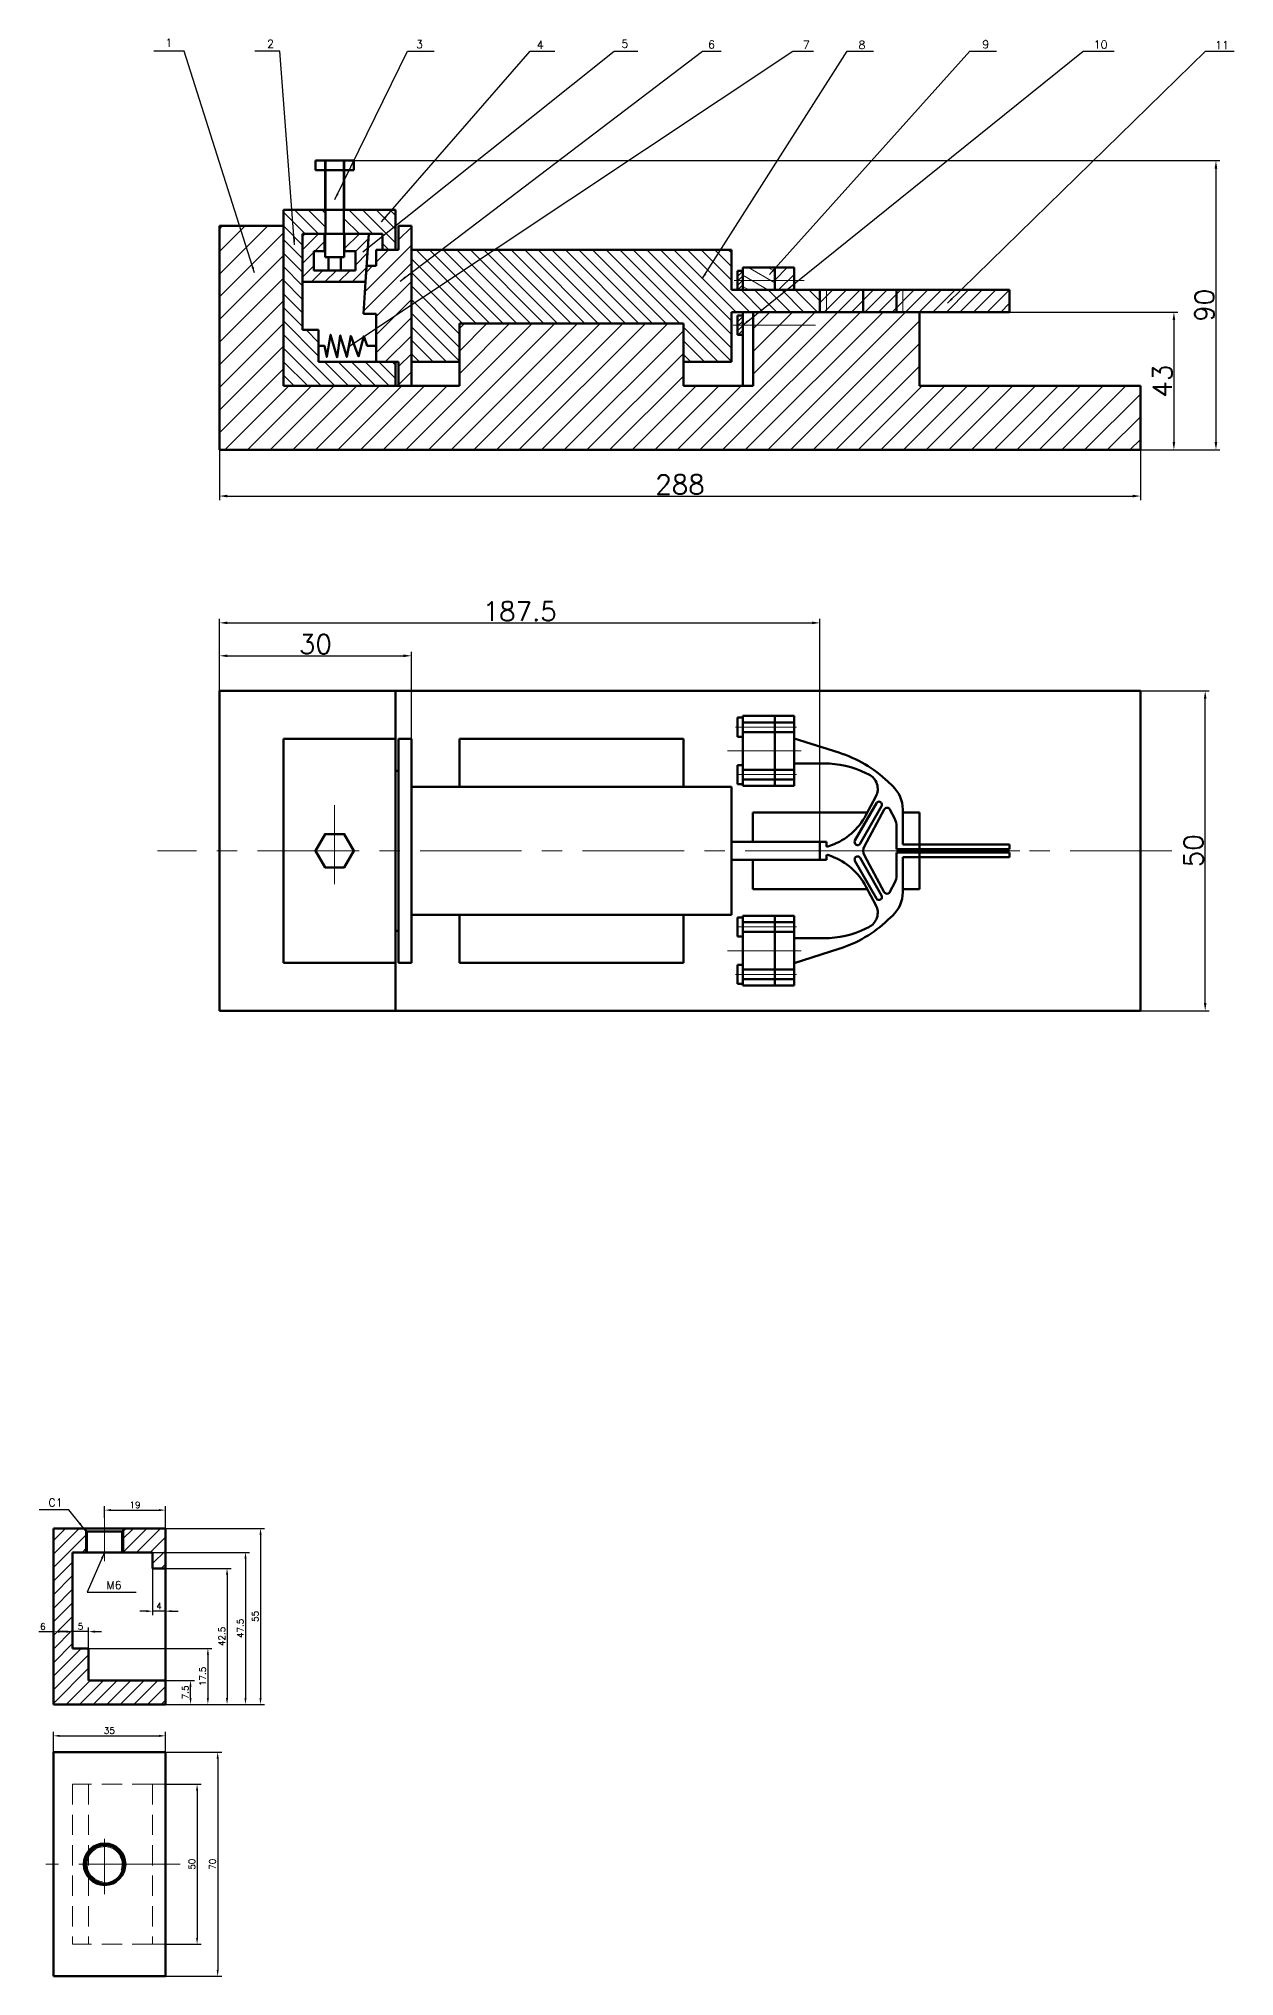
# Model space of a CAD drawing. Header units: millimetres. Extents: x -1505 to 6149, y -3153 to 848.
# Drawn here: x -927 to -553, y -1392 to -787 of the extents above; entities that cross this region are included whole.
import ezdxf

# ---------------------------------------------------------------- set-up
doc = ezdxf.new("R2010")
doc.units = ezdxf.units.MM
for name, pattern in [('CENTER', [50.8, 31.75, -6.35, 6.35, -6.35]), ('CENTERX2', [101.6, 63.5, -12.7, 12.7, -12.7]), ('DASHED2', [9.525, 6.35, -3.175])]:
    doc.linetypes.add(name, pattern=pattern)
doc.styles.get("Standard").update_dxf_attribs({"font": 'txt', "bigfont": 'gbcbig.shx'})
doc.dimstyles.new('ISO-25', dxfattribs={"dimtxt": 2, "dimasz": 2, "dimexe": 1.25, "dimexo": 0, "dimtad": 1, "dimdsep": 46, "dimtxsty": 'Standard', "dimcen": 2.5, "dimadec": 0, "dimazin": 0, "dimtfac": 1, "dimtmove": 0, "dimatfit": 3, "dimfxl": 1, "dimarcsym": 0})
doc.dimstyles.new('zp ISO-25', dxfattribs={"dimtxt": 6, "dimasz": 2.5, "dimexe": 1.25, "dimexo": 0, "dimtad": 1, "dimlfac": 0.5, "dimdsep": 46, "dimtxsty": 'Standard', "dimcen": 2.5, "dimadec": 0, "dimazin": 0, "dimtfac": 1, "dimtmove": 0, "dimatfit": 3, "dimfxl": 1, "dimarcsym": 0})
pattern_1 = [(135, (-2578.7908, -1691.815), (-2.1213203, -2.1213203), [])]
pattern_2 = [(45, (-2578.7908, -1691.815), (-2.1213203, 2.1213203), [])]

# ---------------------------------------------------------------- blocks, each defined once
blk = doc.blocks.new('*D72')
at = {"color": 0, "lineweight": -2}
for p, q in [((-870.31, -915.03), (-870.31, -930.67)), ((-582.39, -915.03), (-582.39, -930.67)), ((-867.81, -929.42), (-584.89, -929.42))]:
    blk.add_line(p, q, dxfattribs=at)
at = {"color": 0}
for points in [[(-867.81, -929), (-867.81, -929.84), (-870.31, -929.42)], [(-584.89, -929), (-584.89, -929.84), (-582.39, -929.42)]]:
    blk.add_solid(points, dxfattribs=at)
at = {"layer": 'Defpoints', "color": 0}
for p in [(-870.31, -915.03), (-582.39, -915.03), (-582.39, -929.42)]:
    blk.add_point(p, dxfattribs=at)
at = {"color": 0, "lineweight": 13, "insert": (-726.35, -925.8), "char_height": 6, "attachment_point": 5}
blk.add_mtext('288', dxfattribs=at)
blk = doc.blocks.new('*D73')
at = {"color": 0, "lineweight": -2}
for p, q in [((-828.31, -824.64), (-557.59, -824.64)), ((-558.84, -827.14), (-558.84, -912.53)), ((-582.39, -915.03), (-557.59, -915.03))]:
    blk.add_line(p, q, dxfattribs=at)
at = {"color": 0}
for points in [[(-559.26, -827.14), (-558.43, -827.14), (-558.84, -824.64)], [(-559.26, -912.53), (-558.43, -912.53), (-558.84, -915.03)]]:
    blk.add_solid(points, dxfattribs=at)
at = {"layer": 'Defpoints', "color": 0}
for p in [(-828.31, -824.64), (-582.39, -915.03), (-558.84, -915.03)]:
    blk.add_point(p, dxfattribs=at)
at = {"color": 0, "lineweight": 13, "insert": (-562.47, -869.83), "char_height": 6, "attachment_point": 5, "rotation": 90}
blk.add_mtext('90', dxfattribs=at)
blk = doc.blocks.new('*D74')
at = {"color": 0, "lineweight": -2}
for p, q in [((-870.31, -990.23), (-870.31, -978.07)), ((-867.81, -979.32), (-812.81, -979.32)), ((-810.31, -1020.23), (-810.31, -978.07))]:
    blk.add_line(p, q, dxfattribs=at)
at = {"color": 0}
for points in [[(-867.81, -978.9), (-867.81, -979.74), (-870.31, -979.32)], [(-812.81, -978.9), (-812.81, -979.74), (-810.31, -979.32)]]:
    blk.add_solid(points, dxfattribs=at)
at = {"layer": 'Defpoints', "color": 0}
for p in [(-810.31, -979.32), (-870.31, -990.23), (-810.31, -1020.23)]:
    blk.add_point(p, dxfattribs=at)
at = {"color": 0, "lineweight": 13, "insert": (-840.31, -975.7), "char_height": 6, "attachment_point": 5}
blk.add_mtext('30', dxfattribs=at)
blk = doc.blocks.new('*D75')
at = {"color": 0, "lineweight": -2}
for p, q in [((-870.31, -990.23), (-870.31, -967.78)), ((-682.61, -1037.44), (-682.61, -967.78)), ((-867.81, -969.03), (-685.11, -969.03))]:
    blk.add_line(p, q, dxfattribs=at)
at = {"color": 0}
for points in [[(-867.81, -968.62), (-867.81, -969.45), (-870.31, -969.03)], [(-685.11, -968.62), (-685.11, -969.45), (-682.61, -969.03)]]:
    blk.add_solid(points, dxfattribs=at)
at = {"layer": 'Defpoints', "color": 0}
for p in [(-682.61, -969.03), (-870.31, -990.23), (-682.61, -1037.44)]:
    blk.add_point(p, dxfattribs=at)
at = {"color": 0, "lineweight": 13, "insert": (-776.46, -965.41), "char_height": 6, "attachment_point": 5}
blk.add_mtext('187.5', dxfattribs=at)
blk = doc.blocks.new('*D76')
at = {"color": 0, "lineweight": -2}
for p, q in [((-623.38, -871.95), (-570.74, -871.95)), ((-571.99, -874.45), (-571.99, -912.53)), ((-582.39, -915.03), (-570.74, -915.03))]:
    blk.add_line(p, q, dxfattribs=at)
at = {"color": 0}
for points in [[(-572.4, -874.45), (-571.57, -874.45), (-571.99, -871.95)], [(-572.4, -912.53), (-571.57, -912.53), (-571.99, -915.03)]]:
    blk.add_solid(points, dxfattribs=at)
at = {"layer": 'Defpoints', "color": 0}
for p in [(-623.38, -871.95), (-582.39, -915.03), (-571.99, -915.03)]:
    blk.add_point(p, dxfattribs=at)
at = {"color": 0, "lineweight": 13, "insert": (-575.61, -893.49), "char_height": 6, "attachment_point": 5, "rotation": 90}
blk.add_mtext('43', dxfattribs=at)
blk = doc.blocks.new('*D77')
at = {"color": 0, "lineweight": -2}
for p, q in [((-582.39, -990.23), (-560.96, -990.23)), ((-562.21, -1087.73), (-562.21, -992.73)), ((-582.39, -1090.23), (-560.96, -1090.23))]:
    blk.add_line(p, q, dxfattribs=at)
at = {"color": 0}
for points in [[(-562.63, -992.73), (-561.79, -992.73), (-562.21, -990.23)], [(-562.63, -1087.73), (-561.79, -1087.73), (-562.21, -1090.23)]]:
    blk.add_solid(points, dxfattribs=at)
at = {"layer": 'Defpoints', "color": 0}
for p in [(-582.39, -990.23), (-562.21, -990.23), (-582.39, -1090.23)]:
    blk.add_point(p, dxfattribs=at)
at = {"color": 0, "lineweight": 13, "insert": (-565.84, -1040.23), "char_height": 6, "attachment_point": 5, "rotation": 90}
blk.add_mtext('50', dxfattribs=at)
blk = doc.blocks.new('*D135')
at = {"color": 0, "lineweight": -2}
for p, q in [((-922.22, -1321.81), (-922.22, -1315.46)), ((-920.22, -1316.71), (-889.22, -1316.71)), ((-887.22, -1321.81), (-887.22, -1315.46))]:
    blk.add_line(p, q, dxfattribs=at)
at = {"color": 0}
for points in [[(-920.22, -1316.38), (-920.22, -1317.05), (-922.22, -1316.71)], [(-889.22, -1316.38), (-889.22, -1317.05), (-887.22, -1316.71)]]:
    blk.add_solid(points, dxfattribs=at)
at = {"layer": 'Defpoints', "color": 0}
for p in [(-887.22, -1316.71), (-922.22, -1321.81), (-887.22, -1321.81)]:
    blk.add_point(p, dxfattribs=at)
at = {"color": 0, "lineweight": 13, "insert": (-904.72, -1315.09), "char_height": 2, "attachment_point": 5}
blk.add_mtext('35', dxfattribs=at)
blk = doc.blocks.new('*D136')
at = {"color": 0, "lineweight": -2}
for p, q in [((-887.22, -1251.89), (-856.22, -1251.89)), ((-857.47, -1253.89), (-857.47, -1304.89)), ((-887.22, -1306.89), (-856.22, -1306.89))]:
    blk.add_line(p, q, dxfattribs=at)
at = {"color": 0}
for points in [[(-857.81, -1253.89), (-857.14, -1253.89), (-857.47, -1251.89)], [(-857.81, -1304.89), (-857.14, -1304.89), (-857.47, -1306.89)]]:
    blk.add_solid(points, dxfattribs=at)
at = {"layer": 'Defpoints', "color": 0}
for p in [(-887.22, -1251.89), (-887.22, -1306.89), (-857.47, -1306.89)]:
    blk.add_point(p, dxfattribs=at)
at = {"color": 0, "lineweight": 13, "insert": (-859.1, -1279.39), "char_height": 2, "attachment_point": 5, "rotation": 90}
blk.add_mtext('55', dxfattribs=at)
blk = doc.blocks.new('*D137')
at = {"color": 0, "lineweight": -2}
for p, q in [((-887.22, -1299.39), (-878.1, -1299.39)), ((-887.22, -1306.89), (-878.1, -1306.89)), ((-879.35, -1304.89), (-879.35, -1301.39))]:
    blk.add_line(p, q, dxfattribs=at)
at = {"color": 0}
for points in [[(-879.68, -1301.39), (-879.02, -1301.39), (-879.35, -1299.39)], [(-879.68, -1304.89), (-879.02, -1304.89), (-879.35, -1306.89)]]:
    blk.add_solid(points, dxfattribs=at)
at = {"layer": 'Defpoints', "color": 0}
for p in [(-887.22, -1299.39), (-879.35, -1299.39), (-887.22, -1306.89)]:
    blk.add_point(p, dxfattribs=at)
at = {"color": 0, "lineweight": 13, "insert": (-880.98, -1303.14), "char_height": 2, "attachment_point": 5, "rotation": 90}
blk.add_mtext('7.5', dxfattribs=at)
blk = doc.blocks.new('*D138')
at = {"color": 0, "lineweight": -2}
for p, q in [((-887.22, -1264.39), (-866.69, -1264.39)), ((-867.94, -1266.39), (-867.94, -1304.89)), ((-887.22, -1306.89), (-866.69, -1306.89))]:
    blk.add_line(p, q, dxfattribs=at)
at = {"color": 0}
for points in [[(-868.28, -1266.39), (-867.61, -1266.39), (-867.94, -1264.39)], [(-868.28, -1304.89), (-867.61, -1304.89), (-867.94, -1306.89)]]:
    blk.add_solid(points, dxfattribs=at)
at = {"layer": 'Defpoints', "color": 0}
for p in [(-887.22, -1264.39), (-887.22, -1306.89), (-867.94, -1306.89)]:
    blk.add_point(p, dxfattribs=at)
at = {"color": 0, "lineweight": 13, "insert": (-869.57, -1285.64), "char_height": 2, "attachment_point": 5, "rotation": 90}
blk.add_mtext('42.5', dxfattribs=at)
blk = doc.blocks.new('*D139')
at = {"color": 0, "lineweight": -2}
for p, q in [((-911.22, -1289.39), (-872.68, -1289.39)), ((-873.93, -1291.39), (-873.93, -1304.89)), ((-887.22, -1306.89), (-872.68, -1306.89))]:
    blk.add_line(p, q, dxfattribs=at)
at = {"color": 0}
for points in [[(-874.26, -1291.39), (-873.59, -1291.39), (-873.93, -1289.39)], [(-874.26, -1304.89), (-873.59, -1304.89), (-873.93, -1306.89)]]:
    blk.add_solid(points, dxfattribs=at)
at = {"layer": 'Defpoints', "color": 0}
for p in [(-911.22, -1289.39), (-887.22, -1306.89), (-873.93, -1306.89)]:
    blk.add_point(p, dxfattribs=at)
at = {"color": 0, "lineweight": 13, "insert": (-875.55, -1298.14), "char_height": 2, "attachment_point": 5, "rotation": 90}
blk.add_mtext('17.5', dxfattribs=at)
blk = doc.blocks.new('*D140')
at = {"color": 0, "lineweight": -2}
for p, q in [((-891.22, -1259.39), (-860.93, -1259.39)), ((-862.18, -1261.39), (-862.18, -1304.89)), ((-887.22, -1306.89), (-860.93, -1306.89))]:
    blk.add_line(p, q, dxfattribs=at)
at = {"color": 0}
for points in [[(-862.51, -1261.39), (-861.84, -1261.39), (-862.18, -1259.39)], [(-862.51, -1304.89), (-861.84, -1304.89), (-862.18, -1306.89)]]:
    blk.add_solid(points, dxfattribs=at)
at = {"layer": 'Defpoints', "color": 0}
for p in [(-891.22, -1259.39), (-887.22, -1306.89), (-862.18, -1306.89)]:
    blk.add_point(p, dxfattribs=at)
at = {"color": 0, "lineweight": 13, "insert": (-863.8, -1283.14), "char_height": 2, "attachment_point": 5, "rotation": 90}
blk.add_mtext('47.5', dxfattribs=at)
blk = doc.blocks.new('*D141')
at = {"color": 0, "lineweight": -2}
for p, q in [((-906.22, -1248.62), (-906.22, -1244.94)), ((-904.22, -1246.19), (-889.22, -1246.19)), ((-887.22, -1251.89), (-887.22, -1244.94))]:
    blk.add_line(p, q, dxfattribs=at)
at = {"color": 0}
for points in [[(-904.22, -1245.86), (-904.22, -1246.53), (-906.22, -1246.19)], [(-889.22, -1245.86), (-889.22, -1246.53), (-887.22, -1246.19)]]:
    blk.add_solid(points, dxfattribs=at)
at = {"layer": 'Defpoints', "color": 0}
for p in [(-887.22, -1246.19), (-906.22, -1248.62), (-887.22, -1251.89)]:
    blk.add_point(p, dxfattribs=at)
at = {"color": 0, "lineweight": 13, "insert": (-896.72, -1244.57), "char_height": 2, "attachment_point": 5}
blk.add_mtext('19', dxfattribs=at)
blk = doc.blocks.new('*D142')
at = {"color": 0, "lineweight": -2}
for p, q in [((-891.22, -1264.39), (-891.22, -1279.02)), ((-887.22, -1264.39), (-887.22, -1279.02)), ((-893.22, -1277.77), (-895.22, -1277.77)), ((-887.22, -1277.77), (-891.22, -1277.77)), ((-885.22, -1277.77), (-883.22, -1277.77))]:
    blk.add_line(p, q, dxfattribs=at)
at = {"color": 0}
for points in [[(-893.22, -1277.43), (-893.22, -1278.1), (-891.22, -1277.77)], [(-885.22, -1277.43), (-885.22, -1278.1), (-887.22, -1277.77)]]:
    blk.add_solid(points, dxfattribs=at)
at = {"layer": 'Defpoints', "color": 0}
for p in [(-891.22, -1264.39), (-887.22, -1264.39), (-891.22, -1277.77)]:
    blk.add_point(p, dxfattribs=at)
at = {"color": 0, "lineweight": 13, "insert": (-889.22, -1276.14), "char_height": 2, "attachment_point": 5}
blk.add_mtext('4', dxfattribs=at)
blk = doc.blocks.new('*D143')
at = {"color": 0, "lineweight": -2}
for p, q in [((-916.22, -1289.39), (-916.22, -1282.9)), ((-911.22, -1289.39), (-911.22, -1282.9)), ((-918.22, -1284.15), (-920.22, -1284.15)), ((-911.22, -1284.15), (-916.22, -1284.15)), ((-909.22, -1284.15), (-907.22, -1284.15))]:
    blk.add_line(p, q, dxfattribs=at)
at = {"color": 0}
for points in [[(-918.22, -1283.82), (-918.22, -1284.49), (-916.22, -1284.15)], [(-909.22, -1283.82), (-909.22, -1284.49), (-911.22, -1284.15)]]:
    blk.add_solid(points, dxfattribs=at)
at = {"layer": 'Defpoints', "color": 0}
for p in [(-916.22, -1284.15), (-916.22, -1289.39), (-911.22, -1289.39)]:
    blk.add_point(p, dxfattribs=at)
at = {"color": 0, "lineweight": 13, "insert": (-913.72, -1282.53), "char_height": 2, "attachment_point": 5}
blk.add_mtext('5', dxfattribs=at)
blk = doc.blocks.new('*D144')
at = {"color": 0, "lineweight": -2}
for p, q in [((-922.22, -1251.89), (-922.22, -1285.44)), ((-922.22, -1284.19), (-926.8, -1284.19)), ((-918.22, -1284.19), (-920.22, -1284.19)), ((-916.22, -1284.15), (-916.22, -1285.44))]:
    blk.add_line(p, q, dxfattribs=at)
at = {"color": 0}
for points in [[(-920.22, -1283.86), (-920.22, -1284.52), (-922.22, -1284.19)], [(-918.22, -1283.86), (-918.22, -1284.52), (-916.22, -1284.19)]]:
    blk.add_solid(points, dxfattribs=at)
at = {"layer": 'Defpoints', "color": 0}
for p in [(-922.22, -1251.89), (-922.22, -1284.19), (-916.22, -1284.15)]:
    blk.add_point(p, dxfattribs=at)
at = {"color": 0, "lineweight": 13, "insert": (-925.51, -1282.56), "char_height": 2, "attachment_point": 5}
blk.add_mtext('6', dxfattribs=at)
blk = doc.blocks.new('*D145')
at = {"color": 0, "lineweight": -2}
for p, q in [((-887.22, -1331.81), (-876.05, -1331.81)), ((-877.3, -1333.81), (-877.3, -1379.81)), ((-887.22, -1381.81), (-876.05, -1381.81))]:
    blk.add_line(p, q, dxfattribs=at)
at = {"color": 0}
for points in [[(-877.64, -1333.81), (-876.97, -1333.81), (-877.3, -1331.81)], [(-877.64, -1379.81), (-876.97, -1379.81), (-877.3, -1381.81)]]:
    blk.add_solid(points, dxfattribs=at)
at = {"layer": 'Defpoints', "color": 0}
for p in [(-887.22, -1331.81), (-887.22, -1381.81), (-877.3, -1381.81)]:
    blk.add_point(p, dxfattribs=at)
at = {"color": 0, "lineweight": 13, "insert": (-878.93, -1356.81), "char_height": 2, "attachment_point": 5, "rotation": 90}
blk.add_mtext('50', dxfattribs=at)
blk = doc.blocks.new('*D146')
at = {"color": 0, "lineweight": -2}
for p, q in [((-887.22, -1321.81), (-869.62, -1321.81)), ((-870.87, -1323.81), (-870.87, -1389.81)), ((-887.22, -1391.81), (-869.62, -1391.81))]:
    blk.add_line(p, q, dxfattribs=at)
at = {"color": 0}
for points in [[(-871.2, -1323.81), (-870.53, -1323.81), (-870.87, -1321.81)], [(-871.2, -1389.81), (-870.53, -1389.81), (-870.87, -1391.81)]]:
    blk.add_solid(points, dxfattribs=at)
at = {"layer": 'Defpoints', "color": 0}
for p in [(-887.22, -1321.81), (-887.22, -1391.81), (-870.87, -1391.81)]:
    blk.add_point(p, dxfattribs=at)
at = {"color": 0, "lineweight": 13, "insert": (-872.49, -1356.81), "char_height": 2, "attachment_point": 5, "rotation": 90}
blk.add_mtext('70', dxfattribs=at)

msp = doc.modelspace()

# ---------------------------------------------------------------- hatches: boundary and pattern name
at = {"lineweight": 13}
h = msp.add_hatch(dxfattribs=at)
h.set_pattern_fill('_USER', color=256, scale=3, angle=135, style=0, pattern_type=0)
h.set_pattern_definition(pattern_1)
h.paths.add_polyline_path([(-839.307, -877.525), (-844.307, -877.525), (-844.307, -847.525), (-837.307, -847.525), (-837.307, -840.025), (-850.307, -840.025), (-850.307, -895.025), (-815.307, -895.025), (-815.307, -887.525), (-839.307, -887.525)])
h.paths.add_polyline_path([(-815.307, -840.025), (-831.307, -840.025), (-831.307, -847.525), (-819.307, -847.525), (-819.307, -852.525), (-815.307, -852.525)], flags=17)
h.paths.add_polyline_path([(-831.307, -840.025), (-831.412, -840.025), (-831.412, -847.525), (-831.307, -847.525)])
h.paths.add_polyline_path([(-837.202, -840.025), (-837.307, -840.025), (-837.307, -847.525), (-837.202, -847.525)])
h = msp.add_hatch(dxfattribs=at)
h.set_pattern_fill('_USER', color=256, scale=5, angle=45, style=0, pattern_type=0)
h.set_pattern_definition([(45, (-2578.791, -1691.815), (-3.535534, 3.535534), [])])
h.paths.add_polyline_path([(-582.472, -915.025), (-582.472, -895.025), (-651.525, -895.025), (-651.525, -871.945), (-696.728, -871.945), (-703.517, -871.945), (-703.528, -895.025), (-725.307, -895.025), (-725.307, -887.525), (-725.307, -875.525), (-795.307, -875.525), (-795.307, -887.525), (-795.307, -895.025), (-850.307, -895.025), (-850.307, -845.025), (-870.307, -845.025), (-870.307, -915.025)])
h = msp.add_hatch(dxfattribs=at)
h.set_pattern_fill('_USER', color=256, scale=4, angle=45, style=0, pattern_type=0)
h.set_pattern_definition([(45, (-2578.7908, -1691.815), (-2.828427, 2.828427), [])])
h.paths.add_polyline_path([(-821.307, -857.525), (-824.307, -857.525), (-824.64, -862.525), (-825.307, -872.525), (-821.307, -872.525), (-821.307, -887.525), (-815.307, -887.525), (-814.307, -887.525), (-814.307, -895.025), (-810.307, -895.025), (-810.307, -845.025), (-814.307, -845.025), (-814.307, -852.525), (-821.307, -852.525)])
h = msp.add_hatch(dxfattribs=at)
h.set_pattern_fill('_USER', color=256, scale=3, angle=45, style=0, pattern_type=0)
h.set_pattern_definition(pattern_2)
h.paths.add_polyline_path([(-823.64, -847.525), (-831.18, -847.525), (-831.18, -852.915), (-827.807, -852.915), (-827.807, -858.913), (-834.307, -858.913), (-840.807, -858.913), (-840.807, -852.915), (-837.434, -852.915), (-837.434, -847.525), (-844.307, -847.525), (-844.307, -862.525), (-824.64, -862.525)])
h = msp.add_hatch(dxfattribs=at)
h.set_pattern_fill('_USER', color=256, scale=3, angle=135, style=0, pattern_type=0)
h.set_pattern_definition(pattern_1)
h.paths.add_polyline_path([(-710.307, -852.525), (-810.307, -852.525), (-810.307, -887.525), (-795.307, -887.525), (-795.307, -875.525), (-725.307, -875.525), (-725.307, -887.525), (-710.307, -887.525), (-710.307, -871.945), (-682.614, -871.945), (-682.614, -864.993), (-696.728, -864.993), (-706.728, -864.993), (-706.728, -865.04), (-708.356, -865.04), (-708.356, -864.993), (-710.307, -864.993)])
h = msp.add_hatch(dxfattribs=at)
h.set_pattern_fill('_USER', color=256, angle=45, style=0, pattern_type=0)
h.set_pattern_definition([(45, (-2578.7908, -1691.8149), (-0.7071068, 0.7071068), [])])
h.paths.add_polyline_path([(-706.728, -859.04), (-708.356, -859.04), (-708.356, -862.04), (-706.728, -862.04)])
h.paths.add_polyline_path([(-706.728, -862.04), (-708.356, -862.04), (-708.356, -864.993), (-706.728, -864.993)])
h.paths.add_polyline_path([(-706.728, -873.04), (-708.356, -873.04), (-708.356, -876.04), (-706.728, -876.04)])
h.paths.add_polyline_path([(-706.728, -876.04), (-708.356, -876.04), (-708.356, -879.04), (-706.728, -879.04)])
h = msp.add_hatch(dxfattribs=at)
h.set_pattern_fill('_USER', color=256, scale=3, angle=150, style=0, pattern_type=0)
h.set_pattern_definition([(150, (-2578.7908, -1691.815), (-1.5, -2.598076), [])])
h.paths.add_polyline_path([(-696.728, -858.04), (-706.728, -858.04), (-706.728, -862.04), (-696.728, -862.04)])
h.paths.add_polyline_path([(-696.728, -862.04), (-706.728, -862.04), (-706.728, -864.993), (-696.728, -864.993)])
h = msp.add_hatch(dxfattribs=at)
h.set_pattern_fill('_USER', color=256, scale=3, angle=45, style=0, pattern_type=0)
h.set_pattern_definition(pattern_2)
h.paths.add_polyline_path([(-680.614, -864.993), (-682.614, -864.993), (-682.614, -871.945), (-680.614, -871.945)])
h.paths.add_polyline_path([(-669.08, -864.993), (-680.614, -864.993), (-680.614, -871.945), (-669.08, -871.945)])
h.paths.add_polyline_path([(-658.702, -864.993), (-669.08, -864.993), (-669.08, -871.945), (-658.702, -871.945)])
h.paths.add_polyline_path([(-656.746, -864.993), (-658.702, -864.993), (-658.702, -871.945), (-656.746, -871.945)])
h.paths.add_polyline_path([(-623.377, -864.993), (-656.746, -864.993), (-656.746, -871.945), (-623.377, -871.945)])
h.paths.add_polyline_path([(-690.728, -858.04), (-696.728, -858.04), (-696.728, -862.04), (-690.728, -862.04)])
h.paths.add_polyline_path([(-690.728, -862.04), (-696.728, -862.04), (-696.728, -864.993), (-690.728, -864.993)])
h = msp.add_hatch(dxfattribs=at)
h.set_pattern_fill('_USER', color=256, scale=3, angle=45, style=0, pattern_type=0)
h.set_pattern_definition([(45, (-2075.0662, -1937.5984), (-2.1213203, 2.1213203), [])])
h.paths.add_polyline_path([(-887.218, -1251.892), (-899.718, -1251.892), (-900.218, -1252.392), (-900.218, -1259.392), (-891.218, -1259.392), (-891.218, -1264.392), (-887.218, -1264.392)])
h.paths.add_polyline_path([(-912.218, -1252.392), (-912.718, -1251.892), (-922.218, -1251.892), (-922.218, -1306.892), (-887.218, -1306.892), (-887.218, -1299.392), (-911.218, -1299.392), (-911.218, -1289.392), (-916.218, -1289.392), (-916.218, -1259.392), (-912.218, -1259.392)])
h.paths.add_polyline_path([(-911.718, -1252.892), (-912.218, -1252.392), (-912.218, -1259.392), (-911.718, -1259.392)], flags=17)
h.paths.add_polyline_path([(-900.218, -1252.392), (-900.718, -1252.892), (-900.718, -1259.392), (-900.218, -1259.392)], flags=17)

# ---------------------------------------------------------------- linework, layer by layer
at = {"lineweight": 50}
for p, q in [((-840.307, -827.638), (-840.307, -824.638)), ((-840.307, -824.638), (-828.307, -824.638)), ((-828.307, -827.638), (-840.307, -827.638)), ((-837.307, -824.638), (-837.307, -840.025)), ((-837.202, -824.638), (-837.202, -847.525)), ((-831.412, -824.638), (-831.412, -847.525)), ((-831.307, -824.638), (-831.307, -840.025)), ((-828.307, -824.638), (-828.307, -827.638)), ((-850.307, -895.025), (-850.307, -840.025)), ((-850.307, -840.025), (-815.307, -840.025)), ((-850.307, -840.025), (-834.307, -840.025)), ((-815.307, -840.025), (-815.307, -852.525)), ((-870.307, -915.025), (-870.307, -845.025)), ((-870.307, -845.025), (-850.307, -845.025)), ((-810.307, -845.025), (-814.307, -845.025)), ((-814.307, -845.025), (-814.307, -852.525)), ((-810.307, -845.025), (-810.307, -895.025)), ((-819.307, -847.525), (-844.307, -847.525)), ((-844.307, -847.525), (-844.307, -877.525)), ((-844.307, -847.525), (-844.307, -862.525)), ((-837.434, -852.915), (-840.807, -852.915)), ((-840.807, -852.915), (-840.807, -858.913)), ((-837.434, -852.915), (-837.434, -847.525)), ((-837.434, -852.915), (-837.307, -852.915)), ((-837.307, -847.525), (-837.307, -854.78)), ((-831.307, -847.525), (-831.307, -854.78)), ((-831.18, -852.915), (-831.307, -852.915)), ((-831.18, -852.915), (-831.18, -847.525)), ((-831.18, -852.915), (-827.807, -852.915)), ((-827.807, -852.915), (-827.807, -858.913)), ((-824.64, -862.525), (-823.64, -847.525)), ((-814.307, -852.525), (-821.307, -852.525)), ((-821.307, -852.525), (-821.307, -857.525)), ((-819.307, -852.525), (-819.307, -847.525)), ((-815.307, -852.525), (-819.307, -852.525)), ((-710.307, -852.525), (-810.307, -852.525)), ((-810.307, -852.525), (-810.307, -887.525)), ((-710.307, -852.525), (-710.307, -864.993)), ((-710.307, -864.993), (-710.307, -852.525)), ((-840.807, -858.913), (-834.307, -858.913)), ((-837.307, -854.78), (-831.307, -854.78)), ((-836.217, -854.78), (-836.217, -858.913)), ((-827.807, -858.913), (-834.307, -858.913)), ((-832.397, -854.78), (-832.397, -858.913)), ((-825.307, -872.525), (-824.307, -857.525)), ((-821.307, -857.525), (-824.307, -857.525)), ((-708.356, -859.04), (-708.356, -865.04)), ((-708.356, -859.04), (-706.728, -859.04)), ((-706.728, -858.04), (-696.728, -858.04)), ((-706.728, -864.993), (-706.728, -858.04)), ((-696.728, -858.04), (-696.728, -864.993)), ((-690.728, -858.04), (-696.728, -858.04)), ((-696.728, -858.04), (-696.728, -864.993)), ((-690.728, -858.04), (-696.728, -858.04)), ((-690.728, -858.04), (-690.728, -864.993)), ((-690.728, -858.04), (-690.728, -864.993)), ((-844.307, -862.525), (-824.64, -862.525)), ((-710.307, -864.993), (-682.614, -864.993)), ((-708.356, -865.04), (-706.728, -865.04)), ((-623.377, -864.993), (-696.728, -864.993)), ((-623.377, -864.993), (-696.728, -864.993)), ((-682.614, -864.993), (-682.614, -871.993)), ((-682.614, -864.993), (-682.614, -871.945)), ((-682.614, -864.993), (-682.614, -871.993)), ((-682.614, -864.993), (-682.614, -871.945)), ((-669.08, -864.993), (-669.08, -871.945)), ((-658.702, -864.993), (-658.702, -871.945)), ((-623.377, -864.993), (-623.377, -871.945)), ((-623.377, -864.993), (-623.377, -871.945)), ((-844.307, -877.525), (-839.307, -877.525)), ((-839.307, -877.525), (-839.307, -887.525)), ((-821.307, -872.525), (-825.307, -872.525)), ((-821.307, -887.525), (-821.307, -872.525)), ((-795.307, -887.525), (-795.307, -875.525)), ((-795.307, -875.525), (-725.307, -875.525)), ((-725.307, -875.525), (-725.307, -887.525)), ((-710.307, -887.525), (-710.307, -871.945)), ((-696.728, -871.945), (-710.307, -871.945)), ((-710.307, -871.945), (-651.525, -871.945)), ((-708.356, -873.04), (-708.356, -879.04)), ((-708.356, -873.04), (-706.728, -873.04)), ((-706.728, -895.025), (-706.728, -871.945)), ((-703.528, -895.025), (-703.517, -871.945)), ((-623.377, -871.945), (-696.728, -871.945)), ((-623.377, -871.945), (-696.728, -871.945)), ((-651.525, -871.945), (-651.525, -895.025)), ((-708.356, -879.04), (-706.728, -879.04)), ((-839.307, -887.525), (-815.307, -887.525)), ((-814.307, -887.525), (-821.307, -887.525)), ((-815.307, -887.525), (-815.307, -895.025)), ((-814.307, -895.025), (-814.307, -887.525)), ((-810.307, -887.525), (-795.307, -887.525)), ((-795.307, -887.525), (-795.307, -895.025)), ((-725.307, -887.525), (-710.307, -887.525)), ((-725.307, -887.525), (-725.307, -895.025)), ((-795.307, -895.025), (-850.307, -895.025)), ((-810.307, -895.025), (-814.307, -895.025)), ((-725.307, -895.025), (-703.528, -895.025)), ((-651.525, -895.025), (-582.472, -895.025)), ((-582.472, -895.025), (-582.472, -915.025)), ((-582.391, -915.025), (-870.307, -915.025)), ((-870.307, -990.23), (-582.391, -990.23)), ((-870.307, -1090.23), (-870.307, -990.23)), ((-815.307, -990.23), (-815.307, -1090.23)), ((-582.391, -990.23), (-582.391, -1090.23)), ((-708.356, -998.624), (-708.356, -1004.624)), ((-708.356, -998.624), (-706.728, -998.624)), ((-696.728, -998.124), (-706.728, -998.124)), ((-706.728, -998.124), (-706.728, -1019.933)), ((-706.728, -998.624), (-706.728, -1004.624)), ((-690.728, -998.124), (-696.728, -998.124)), ((-696.728, -1019.933), (-696.728, -998.124)), ((-690.728, -1005.124), (-690.728, -998.124)), ((-708.356, -1004.624), (-706.728, -1004.624)), ((-690.728, -1000.124), (-706.728, -1000.124)), ((-690.728, -1003.124), (-706.728, -1003.124)), ((-850.307, -1005.23), (-815.307, -1005.23)), ((-850.307, -1005.23), (-850.307, -1075.23)), ((-815.307, -1005.23), (-815.307, -1015.23)), ((-814.307, -1005.23), (-814.307, -1075.23)), ((-814.307, -1005.23), (-810.307, -1005.23)), ((-810.307, -1005.23), (-810.307, -1020.23)), ((-810.307, -1005.23), (-810.307, -1075.23)), ((-795.307, -1005.23), (-795.307, -1020.23)), ((-795.307, -1005.23), (-725.307, -1005.23)), ((-725.307, -1005.23), (-725.307, -1020.23)), ((-690.728, -1005.124), (-676.758, -1009.555)), ((-690.728, -1005.124), (-690.728, -1012.933)), ((-815.307, -1015.23), (-814.307, -1015.23)), ((-708.356, -1013.433), (-708.356, -1019.433)), ((-708.356, -1013.433), (-706.728, -1013.433)), ((-690.728, -1014.933), (-706.728, -1014.933)), ((-690.728, -1012.933), (-681.382, -1012.933)), ((-690.728, -1012.933), (-690.728, -1019.933)), ((-690.728, -1019.933), (-690.728, -1016.433)), ((-668.248, -1015.961), (-667.373, -1016.387)), ((-810.307, -1020.23), (-710.307, -1020.23)), ((-710.307, -1020.23), (-710.307, -1060.23)), ((-708.356, -1019.433), (-706.728, -1019.433)), ((-690.728, -1017.933), (-706.728, -1017.933)), ((-706.728, -1019.933), (-696.728, -1019.933)), ((-690.728, -1019.933), (-696.728, -1019.933)), ((-661.37, -1018.618), (-659.876, -1020.032)), ((-703.589, -1028.23), (-667.804, -1028.23)), ((-703.589, -1028.23), (-703.589, -1037.435)), ((-664.978, -1025.343), (-671.673, -1037.058)), ((-670.048, -1037.987), (-663.353, -1026.272)), ((-662.508, -1027.332), (-668.719, -1038.802)), ((-665.146, -1023.229), (-668.278, -1029.121)), ((-659.245, -1030.291), (-660.737, -1027.355)), ((-656.746, -1027.298), (-656.746, -1031.359)), ((-656.746, -1028.23), (-651.525, -1028.23)), ((-651.525, -1028.23), (-651.525, -1052.23)), ((-658.702, -1039.73), (-658.702, -1032.557)), ((-656.746, -1031.359), (-656.746, -1038.23)), ((-682.614, -1037.435), (-710.307, -1037.435)), ((-680.614, -1037.435), (-682.614, -1037.435)), ((-682.614, -1037.435), (-682.614, -1043.025)), ((-680.614, -1038.657), (-680.614, -1037.435)), ((-679.039, -1038.508), (-680.21, -1038.938)), ((-658.702, -1047.903), (-658.702, -1040.73)), ((-623.377, -1038.23), (-656.746, -1038.23)), ((-623.377, -1039.73), (-623.377, -1038.23)), ((-623.377, -1040.73), (-623.377, -1042.23)), ((-682.614, -1043.025), (-710.307, -1043.025)), ((-703.589, -1043.025), (-703.589, -1052.23)), ((-680.614, -1043.025), (-682.614, -1043.025)), ((-680.614, -1041.804), (-680.614, -1043.025)), ((-679.039, -1041.952), (-680.21, -1041.522)), ((-664.978, -1055.117), (-671.673, -1043.402)), ((-670.048, -1042.473), (-663.353, -1054.189)), ((-662.508, -1053.128), (-668.719, -1041.659)), ((-656.746, -1042.23), (-656.746, -1049.101)), ((-623.377, -1042.23), (-656.746, -1042.23)), ((-703.589, -1052.23), (-667.804, -1052.23)), ((-665.146, -1057.231), (-668.278, -1051.339)), ((-659.245, -1050.169), (-660.737, -1053.105)), ((-656.746, -1053.163), (-656.746, -1049.101)), ((-656.746, -1052.23), (-651.525, -1052.23)), ((-815.307, -1065.23), (-814.307, -1065.23)), ((-810.307, -1060.23), (-710.307, -1060.23)), ((-795.307, -1060.23), (-795.307, -1075.23)), ((-725.307, -1060.23), (-725.307, -1075.23)), ((-708.356, -1067.027), (-708.356, -1061.027)), ((-708.356, -1061.027), (-706.728, -1061.027)), ((-706.728, -1082.337), (-706.728, -1060.527)), ((-706.728, -1060.527), (-696.728, -1060.527)), ((-690.728, -1062.527), (-706.728, -1062.527)), ((-690.728, -1060.527), (-696.728, -1060.527)), ((-696.728, -1082.337), (-696.728, -1060.527)), ((-690.728, -1060.527), (-696.728, -1060.527)), ((-690.728, -1062.527), (-696.728, -1062.527)), ((-690.728, -1067.527), (-690.728, -1060.527)), ((-668.248, -1064.499), (-667.373, -1064.073)), ((-661.37, -1061.842), (-659.876, -1060.429)), ((-708.356, -1067.027), (-706.728, -1067.027)), ((-690.728, -1065.527), (-706.728, -1065.527)), ((-690.728, -1065.527), (-696.728, -1065.527)), ((-690.728, -1067.527), (-681.382, -1067.527)), ((-690.728, -1067.527), (-690.728, -1075.337)), ((-690.728, -1075.337), (-676.758, -1070.905)), ((-850.307, -1075.23), (-815.307, -1075.23)), ((-814.307, -1075.23), (-810.307, -1075.23)), ((-795.307, -1075.23), (-725.307, -1075.23)), ((-708.356, -1081.837), (-708.356, -1075.837)), ((-708.356, -1075.837), (-706.728, -1075.837)), ((-706.728, -1081.837), (-706.728, -1075.837)), ((-690.728, -1077.337), (-706.728, -1077.337)), ((-690.728, -1075.337), (-690.728, -1082.337)), ((-708.356, -1081.837), (-706.728, -1081.837)), ((-690.728, -1080.337), (-706.728, -1080.337)), ((-696.728, -1082.337), (-706.728, -1082.337)), ((-690.728, -1082.337), (-696.728, -1082.337)), ((-690.728, -1082.337), (-696.728, -1082.337)), ((-582.391, -1090.23), (-870.307, -1090.23)), ((-922.218, -1306.892), (-922.218, -1251.892)), ((-922.218, -1251.892), (-912.718, -1251.892)), ((-912.718, -1251.892), (-887.218, -1251.892)), ((-911.718, -1252.892), (-912.718, -1251.892)), ((-900.718, -1252.892), (-899.718, -1251.892)), ((-887.218, -1251.892), (-887.218, -1264.392)), ((-911.718, -1259.392), (-911.718, -1252.892)), ((-900.718, -1252.892), (-911.718, -1252.892)), ((-900.718, -1259.392), (-900.718, -1252.892)), ((-891.218, -1259.392), (-916.218, -1259.392)), ((-916.218, -1259.392), (-916.218, -1289.392)), ((-916.218, -1259.392), (-916.218, -1274.392)), ((-891.218, -1264.392), (-891.218, -1259.392)), ((-887.218, -1264.392), (-891.218, -1264.392)), ((-887.218, -1264.392), (-887.218, -1299.392)), ((-916.218, -1289.392), (-911.218, -1289.392)), ((-911.218, -1289.392), (-911.218, -1299.392)), ((-911.218, -1299.392), (-887.218, -1299.392)), ((-887.218, -1299.392), (-893.218, -1299.392)), ((-887.218, -1299.392), (-887.218, -1306.892)), ((-922.218, -1306.892), (-887.218, -1306.892)), ((-922.218, -1321.809), (-922.218, -1391.809)), ((-922.218, -1321.809), (-887.218, -1321.809)), ((-887.218, -1321.809), (-887.218, -1391.809)), ((-922.218, -1391.809), (-887.218, -1391.809))]:
    msp.add_line(p, q, dxfattribs=at)
at = {"lineweight": 13}
for p, q in [((-837.307, -840.025), (-837.307, -847.525)), ((-831.307, -840.025), (-831.307, -847.525)), ((-837.202, -847.525), (-837.202, -854.78)), ((-831.412, -847.525), (-831.412, -854.78)), ((-706.728, -859.04), (-706.728, -865.04)), ((-687.533, -862.04), (-709.393, -862.04)), ((-684, -876.04), (-709.717, -876.04)), ((-706.728, -873.04), (-706.728, -879.04)), ((-690.728, -998.124), (-690.728, -1001.624)), ((-710.307, -1040.23), (-710.307, -1028.23)), ((-656.746, -1042.23), (-656.746, -1053.163)), ((-912.218, -1259.392), (-912.218, -1252.392)), ((-906.218, -1262.187), (-906.218, -1248.621)), ((-900.218, -1259.392), (-900.218, -1252.392)), ((-891.218, -1331.809), (-887.218, -1331.809)), ((-891.218, -1381.809), (-887.218, -1381.809)), ((-887.218, -1381.809), (-887.218, -1391.809))]:
    msp.add_line(p, q, dxfattribs=at)
at = {"lineweight": 5}
for p, q in [((-680.614, -864.993), (-680.614, -871.945)), ((-656.746, -864.993), (-656.746, -871.945)), ((-834.307, -1025.991), (-834.307, -1050.611))]:
    msp.add_line(p, q, dxfattribs=at)
at = {"linetype": 'DASHED2', "lineweight": 5}
for p, q in [((-680.614, -864.993), (-680.614, -871.945)), ((-656.746, -864.993), (-656.746, -871.945))]:
    msp.add_line(p, q, dxfattribs=at)
at = {"linetype": 'CENTER', "lineweight": 5}
for p, q in [((-690.178, -1001.624), (-709.028, -1001.624)), ((-690.003, -1001.624), (-708.356, -1001.624)), ((-688.543, -1009.028), (-711.519, -1009.028)), ((-690.003, -1016.433), (-708.356, -1016.433)), ((-572.671, -1040.23), (-889.67, -1040.23)), ((-684.847, -1040.23), (-620.191, -1040.23)), ((-690.003, -1064.027), (-708.356, -1064.027)), ((-688.543, -1071.432), (-711.519, -1071.432)), ((-690.178, -1078.837), (-709.028, -1078.837)), ((-690.003, -1078.837), (-708.356, -1078.837)), ((-906.218, -1348.918), (-906.218, -1366.137))]:
    msp.add_line(p, q, dxfattribs=at)
at = {"linetype": 'CENTERX2', "lineweight": 50}
for p, q in [((-658.702, -1039.73), (-623.377, -1039.73)), ((-658.702, -1040.73), (-623.377, -1040.73))]:
    msp.add_line(p, q, dxfattribs=at)
at = {"linetype": 'CENTER', "lineweight": 13}
for p, q in [((-690.003, -1064.027), (-697.332, -1064.027)), ((-690.728, -1071.432), (-698.209, -1071.432)), ((-690.178, -1078.837), (-697.669, -1078.837)), ((-882.549, -1356.809), (-924.627, -1356.809))]:
    msp.add_line(p, q, dxfattribs=at)
at = {"linetype": 'DASHED2', "lineweight": 13}
for p, q in [((-916.218, -1331.809), (-916.218, -1381.809)), ((-891.218, -1331.809), (-916.218, -1331.809)), ((-911.218, -1331.809), (-911.218, -1381.809)), ((-891.218, -1331.809), (-891.218, -1381.809)), ((-891.218, -1381.809), (-916.218, -1381.809))]:
    msp.add_line(p, q, dxfattribs=at)
at = {"lineweight": 50}
msp.add_lwpolyline([(-839.307, -882.525), (-837.519, -882.525), (-836.78, -885.965), (-835.573, -879.024), (-833.543, -886.087), (-832.565, -879.249), (-830.534, -885.937), (-829.256, -879.399), (-826.849, -885.786), (-825.195, -879.474), (-824.142, -882.525), (-821.307, -882.525)], dxfattribs=at)
msp.add_lwpolyline([(-828.307, -1040.23), (-831.307, -1035.034), (-837.307, -1035.034), (-840.307, -1040.23), (-837.307, -1045.426), (-831.307, -1045.426)], close=True, dxfattribs=at)
for radius in [6.5, 6]:
    msp.add_circle((-906.218, -1356.809), radius, dxfattribs=at)
for centre, radius, start, end in [((-688.852, -1047.683), 40, 46.602943, 72.401109), ((-681.382, -1042.933), 30, 64.036873, 90), ((-669.562, -1020.883), 5, 332.012292, 64.036873), ((-666.746, -1027.298), 10, 0, 46.602943), ((-664.166, -1025.807), 0.936, 330.254282, 150.254282), ((-661.629, -1027.808), 1, 26.948181, 151.565829), ((-685.939, -1019.736), 20, 290.179476, 332.012292), ((-663.702, -1032.557), 5, 0, 26.948181), ((-680.314, -1038.657), 0.3, 180, 290.179476), ((-670.86, -1037.522), 0.936, 150.254282, 330.254282), ((-666.08, -1040.23), 3, 151.565829, 208.434171), ((-680.314, -1041.804), 0.3, 69.820524, 180), ((-685.939, -1060.725), 20, 27.987708, 69.820524), ((-670.86, -1042.938), 0.936, 29.745718, 209.745718), ((-661.629, -1052.652), 1, 208.434171, 333.051819), ((-663.702, -1047.903), 5, 333.051819, 0), ((-669.562, -1059.578), 5, 295.963127, 27.987708), ((-664.166, -1054.653), 0.936, 209.745718, 29.745718), ((-666.746, -1053.163), 10, 313.397057, 0), ((-681.382, -1037.527), 30, 270, 295.963127), ((-688.852, -1032.778), 40, 287.598891, 313.397057)]:
    msp.add_arc(centre, radius, start, end, dxfattribs=at)
at = {"lineweight": 5}
msp.add_arc((-906.218, -1356.809), 5.5, 339.81339, 263.567929, dxfattribs=at)

# ---------------------------------------------------------------- texts
at = {"lineweight": 13, "char_height": 2.5, "attachment_point": 1}
for s, insert, width in [('1', (-887.232, -786.562), 10.6083), ('2', (-855.397, -786.91), 10.6083), ('3', (-808.88, -787.036), 10.6083), ('4', (-771.108, -787.245), 10.6083), ('5', (-744.688, -786.877), 10.6083), ('6', (-717.582, -787.121), 10.6083), ('7', (-687.95, -787.243), 10.6083), ('8', (-670.568, -787.241), 10.6083), ('9', (-631.884, -787.053), 10.6083), ('10', (-597.035, -787.116), 10.6083), ('11', (-559.102, -787.286), 8.94296), ('C1', (-923.756, -1242.582), 8.28656), ('M6', (-905.632, -1268.373), 7.70167)]:
    msp.add_mtext(s, dxfattribs=dict(at, insert=insert, width=width))

# ---------------------------------------------------------------- dimensions: what is measured, and where the dimension line sits
at = {"lineweight": 13}
dim = msp.add_linear_dim(base=(-558.844, -915.025), p1=(-828.307, -824.638), p2=(-582.391, -915.025), angle=90, text='90', dimstyle='zp ISO-25', dxfattribs=at)
dim.commit()
dim.dimension.update_dxf_attribs({"geometry": '*D73', "text_midpoint": (-558.844, -869.831), "dimtype": 160})
dim = msp.add_linear_dim(base=(-571.987, -915.025), p1=(-623.377, -871.945), p2=(-582.391, -915.025), angle=90, text='43', dimstyle='zp ISO-25', dxfattribs=at)
dim.commit()
dim.dimension.update_dxf_attribs({"geometry": '*D76', "text_midpoint": (-575.612, -893.485)})
for base, p1, p2, text, picture, middle in [((-582.391, -929.42), (-870.307, -915.025), (-582.391, -915.025), '288', '*D72', (-726.349, -925.795)), ((-682.614, -969.034), (-870.307, -990.23), (-682.614, -1037.435), '187.5', '*D75', (-776.46, -965.409))]:
    dim = msp.add_linear_dim(base=base, p1=p1, p2=p2, text=text, dimstyle='zp ISO-25', dxfattribs=at)
    dim.commit()
    dim.dimension.update_dxf_attribs({"geometry": picture, "text_midpoint": middle})
for base, p1, p2, dimstyle, picture, middle in [((-810.307, -979.321), (-870.307, -990.23), (-810.307, -1020.23), 'zp ISO-25', '*D74', (-840.307, -975.696)), ((-887.218, -1246.193), (-906.218, -1248.621), (-887.218, -1251.892), 'ISO-25', '*D141', (-896.718, -1244.568)), ((-891.218, -1277.768), (-887.218, -1264.392), (-891.218, -1264.392), 'ISO-25', '*D142', (-889.218, -1276.143)), ((-916.218, -1284.153), (-911.218, -1289.392), (-916.218, -1289.392), 'ISO-25', '*D143', (-913.718, -1282.528)), ((-887.218, -1316.715), (-922.218, -1321.809), (-887.218, -1321.809), 'ISO-25', '*D135', (-904.718, -1315.09))]:
    dim = msp.add_linear_dim(base=base, p1=p1, p2=p2, dimstyle=dimstyle, dxfattribs=at)
    dim.commit()
    dim.dimension.update_dxf_attribs({"geometry": picture, "text_midpoint": middle})
for base, p1, p2, dimstyle, picture, middle in [((-562.211, -990.23), (-582.391, -1090.23), (-582.391, -990.23), 'zp ISO-25', '*D77', (-565.836, -1040.23)), ((-862.177, -1306.892), (-891.218, -1259.392), (-887.218, -1306.892), 'ISO-25', '*D140', (-863.802, -1283.142)), ((-879.351, -1299.392), (-887.218, -1306.892), (-887.218, -1299.392), 'ISO-25', '*D137', (-880.976, -1303.142)), ((-870.867, -1391.809), (-887.218, -1321.809), (-887.218, -1391.809), 'ISO-25', '*D146', (-872.492, -1356.809)), ((-877.303, -1381.809), (-887.218, -1331.809), (-887.218, -1381.809), 'ISO-25', '*D145', (-878.928, -1356.809))]:
    dim = msp.add_linear_dim(base=base, p1=p1, p2=p2, angle=90, dimstyle=dimstyle, dxfattribs=at)
    dim.commit()
    dim.dimension.update_dxf_attribs({"geometry": picture, "text_midpoint": middle})
dim = msp.add_linear_dim(base=(-922.218, -1284.19), p1=(-916.218, -1284.153), p2=(-922.218, -1251.892), dimstyle='ISO-25', dxfattribs=at)
dim.commit()
dim.dimension.update_dxf_attribs({"geometry": '*D144', "text_midpoint": (-925.51, -1284.19), "dimtype": 160})
for base, p1, picture, middle in [((-857.472, -1306.892), (-887.218, -1251.892), '*D136', (-857.472, -1279.392)), ((-867.943, -1306.892), (-887.218, -1264.392), '*D138', (-867.943, -1285.642)), ((-873.928, -1306.892), (-911.218, -1289.392), '*D139', (-873.928, -1298.142))]:
    dim = msp.add_linear_dim(base=base, p1=p1, p2=(-887.218, -1306.892), angle=90, dimstyle='ISO-25', dxfattribs=at)
    dim.commit()
    dim.dimension.update_dxf_attribs({"geometry": picture, "text_midpoint": middle, "dimtype": 160})

# ---------------------------------------------------------------- leaders
for points in [[(-859.332, -859.721), (-881.377, -790.419), (-890.79, -790.419)], [(-846.823, -850.904), (-851.41, -790.419), (-859.286, -790.419)], [(-834.253, -836.793), (-811.509, -790.419), (-803.19, -790.419)], [(-829.895, -882.668), (-691.148, -790.419), (-684.676, -790.419)], [(-825.464, -853.153), (-746.929, -790.419), (-739.497, -790.419)], [(-819.676, -843.764), (-773.249, -790.419), (-765.531, -790.419)], [(-813.816, -862.27), (-719.305, -790.419), (-713.542, -790.419)], [(-719.432, -861.582), (-674.109, -790.419), (-665.885, -790.419)], [(-706.728, -876.04), (-600.345, -790.419), (-590.64, -790.419)], [(-698.339, -860.197), (-635.815, -790.419), (-627.442, -790.419)], [(-642.794, -869.2), (-562.156, -790.419), (-553.121, -790.419)], [(-912.718, -1251.892), (-917.42, -1246.072), (-926.618, -1246.072)], [(-906.218, -1259.392), (-911.663, -1271.84), (-896.334, -1271.84)]]:
    msp.add_leader(points, dimstyle='ISO-25', override={"dimgap": 0.625, "dimtad": 0}, dxfattribs=at)

doc.saveas('drawing.dxf')
